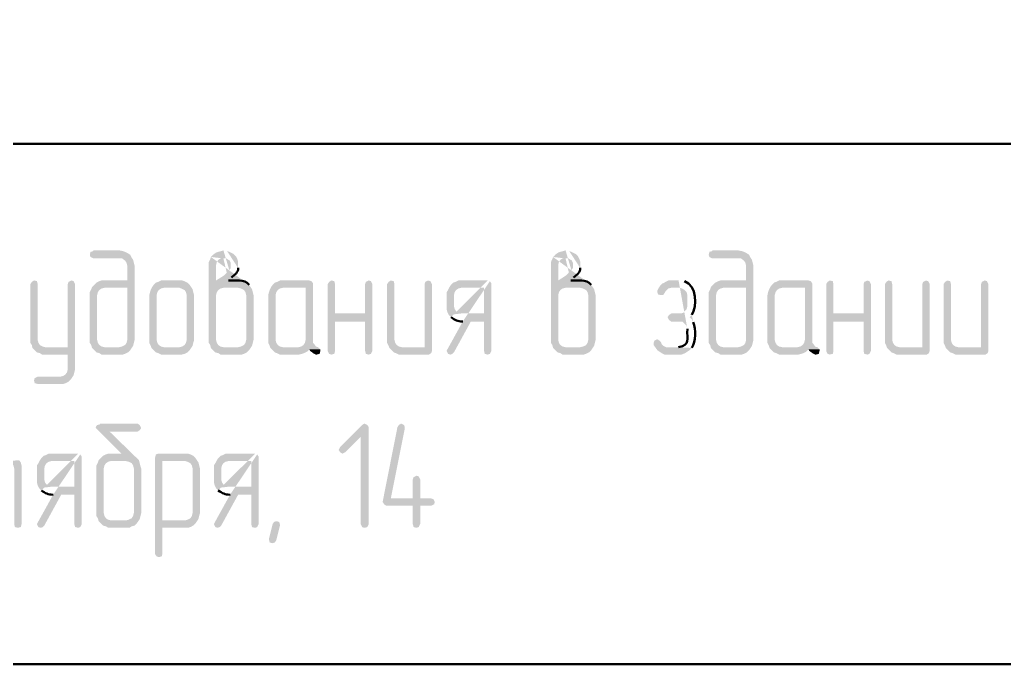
# Model space of a CAD drawing. Header units: millimetres. Extents: x -211 to 10565, y -2293 to 2244.
# Drawn here: x 5412.09 to 5440.47, y -361.25 to -342.67 of the extents above; entities that cross this region are included whole.
import ezdxf

# ---------------------------------------------------------------- set-up
doc = ezdxf.new("R2010")
doc.units = ezdxf.units.MM
doc.layers.add('PDF _Геометрия', color=7, linetype='Continuous')
doc.layers.add('PDF _Сплошная заливка', color=7, linetype='Continuous')

msp = doc.modelspace()

# ---------------------------------------------------------------- hatches: boundary and pattern name
at = {"layer": 'PDF _Сплошная заливка', "transparency": 33554559}
for points in [[(5414.96, -349.319), (5414.22, -349.319), (5414.22, -349.34), (5414.135, -349.362), (5414.114, -349.446), (5414.135, -349.51), (5414.22, -349.552), (5415.045, -349.552), (5415.129, -349.615), (5415.172, -349.679), (5415.193, -349.764), (5415.193, -350.187), (5414.452, -350.187), (5414.389, -350.208), (5414.304, -350.25), (5414.177, -350.377), (5415.193, -350.398), (5415.193, -351.901), (5415.172, -351.985), (5415.129, -352.049), (5415.045, -352.091), (5414.96, -352.112), (5414.537, -352.112), (5414.177, -352.134), (5414.304, -352.261), (5414.389, -352.282), (5414.452, -352.324), (5415.066, -352.324), (5415.129, -352.303), (5415.214, -352.261), (5415.278, -352.197), (5415.362, -352.07), (5415.405, -351.901), (5415.405, -349.764), (5415.362, -349.594), (5415.32, -349.531), (5415.278, -349.446), (5415.214, -349.404), (5415.129, -349.362), (5415.066, -349.34)], [(5432.798, -349.319), (5432.058, -349.319), (5432.058, -349.34), (5431.973, -349.362), (5431.952, -349.446), (5431.973, -349.51), (5432.058, -349.552), (5432.883, -349.552), (5432.968, -349.615), (5433.01, -349.679), (5433.031, -349.764), (5433.031, -350.187), (5432.291, -350.187), (5432.227, -350.208), (5432.142, -350.25), (5432.015, -350.377), (5433.031, -350.398), (5433.031, -351.901), (5433.01, -351.985), (5432.968, -352.049), (5432.883, -352.091), (5432.798, -352.112), (5432.375, -352.112), (5432.015, -352.134), (5432.142, -352.261), (5432.227, -352.282), (5432.291, -352.324), (5432.904, -352.324), (5432.968, -352.303), (5433.052, -352.261), (5433.116, -352.197), (5433.2, -352.07), (5433.243, -351.901), (5433.243, -349.764), (5433.2, -349.594), (5433.158, -349.531), (5433.116, -349.446), (5433.052, -349.404), (5432.968, -349.362), (5432.904, -349.34)], [(5412.506, -350.187), (5412.442, -350.229), (5412.4, -350.293), (5412.4, -351.985), (5412.442, -352.049), (5412.463, -352.134), (5412.823, -352.112), (5412.759, -352.091), (5412.675, -352.049), (5412.633, -351.985), (5412.611, -351.901), (5412.611, -350.293), (5412.59, -350.208)], [(5413.585, -350.187), (5413.5, -350.229), (5413.479, -350.293), (5413.479, -352.112), (5412.823, -352.112), (5412.463, -352.134), (5412.59, -352.261), (5412.675, -352.282), (5412.738, -352.324), (5413.479, -352.324), (5413.479, -352.747), (5413.458, -352.832), (5413.415, -352.895), (5413.352, -352.938), (5413.267, -352.959), (5412.611, -352.959), (5412.527, -353.001), (5412.506, -353.065), (5412.527, -353.149), (5412.611, -353.17), (5413.352, -353.17), (5413.415, -353.149), (5413.5, -353.107), (5413.564, -353.043), (5413.648, -352.917), (5413.691, -352.747), (5413.691, -350.293), (5413.648, -350.208)], [(5416.695, -350.187), (5416.166, -350.187), (5416.082, -350.229), (5416.018, -350.25), (5415.955, -350.314), (5415.912, -350.377), (5416.695, -350.398), (5416.759, -350.42), (5416.843, -350.462), (5416.886, -350.525), (5416.907, -350.61), (5416.907, -351.901), (5416.886, -351.985), (5416.843, -352.049), (5416.78, -352.091), (5416.695, -352.112), (5416.251, -352.112), (5415.891, -352.134), (5416.018, -352.261), (5416.082, -352.282), (5416.166, -352.324), (5416.759, -352.324), (5416.843, -352.303), (5416.928, -352.261), (5416.992, -352.197), (5417.076, -352.07), (5417.119, -351.901), (5417.119, -350.61), (5417.076, -350.441), (5416.992, -350.314), (5416.928, -350.25), (5416.843, -350.208), (5416.78, -350.187)], [(5420.441, -350.187), (5419.594, -350.187), (5419.51, -350.229), (5419.446, -350.25), (5419.383, -350.314), (5419.34, -350.377), (5420.335, -350.398), (5420.335, -351.901), (5420.314, -351.985), (5420.271, -352.049), (5420.208, -352.091), (5420.123, -352.112), (5419.679, -352.112), (5420.695, -352.112), (5420.631, -352.091), (5420.589, -352.028), (5420.547, -351.985), (5420.547, -350.271), (5420.504, -350.208)], [(5421.076, -350.187), (5421.012, -350.229), (5420.97, -350.293), (5420.97, -352.218), (5421.012, -352.303), (5421.076, -352.324), (5421.16, -352.303), (5421.181, -352.218), (5421.181, -351.372), (5422.049, -351.372), (5421.181, -351.139), (5421.181, -350.293), (5421.16, -350.208)], [(5422.155, -350.187), (5422.07, -350.229), (5422.049, -350.293), (5422.049, -351.139), (5421.181, -351.139), (5422.049, -351.372), (5422.049, -352.218), (5422.07, -352.303), (5422.155, -352.324), (5422.218, -352.303), (5422.261, -352.218), (5422.261, -350.293), (5422.218, -350.208)], [(5422.79, -350.187), (5422.726, -350.229), (5422.684, -350.293), (5422.684, -351.985), (5422.726, -352.07), (5422.747, -352.134), (5423.107, -352.112), (5423.022, -352.091), (5422.959, -352.049), (5422.916, -351.985), (5422.895, -351.901), (5422.895, -350.293), (5422.874, -350.208)], [(5423.869, -350.187), (5423.784, -350.229), (5423.763, -350.293), (5423.763, -352.112), (5423.107, -352.112), (5422.747, -352.134), (5422.874, -352.261), (5422.938, -352.282), (5423.022, -352.324), (5423.89, -352.324), (5423.953, -352.282), (5423.975, -352.218), (5423.975, -350.293), (5423.932, -350.208)], [(5434.83, -350.187), (5433.983, -350.187), (5433.899, -350.229), (5433.835, -350.25), (5433.772, -350.314), (5433.729, -350.377), (5434.724, -350.398), (5434.724, -351.901), (5434.703, -351.985), (5434.661, -352.049), (5434.597, -352.091), (5434.512, -352.112), (5434.068, -352.112), (5435.084, -352.112), (5435.02, -352.091), (5434.978, -352.028), (5434.936, -351.985), (5434.936, -350.271), (5434.893, -350.208)], [(5435.443, -350.187), (5435.38, -350.229), (5435.338, -350.293), (5435.338, -352.218), (5435.38, -352.303), (5435.443, -352.324), (5435.528, -352.303), (5435.549, -352.218), (5435.549, -351.372), (5436.417, -351.372), (5435.549, -351.139), (5435.549, -350.293), (5435.528, -350.208)], [(5436.523, -350.187), (5436.438, -350.229), (5436.417, -350.293), (5436.417, -351.139), (5435.549, -351.139), (5436.417, -351.372), (5436.417, -352.218), (5436.438, -352.303), (5436.523, -352.324), (5436.586, -352.303), (5436.628, -352.218), (5436.628, -350.293), (5436.586, -350.208)], [(5437.136, -350.187), (5437.073, -350.229), (5437.03, -350.293), (5437.03, -351.985), (5437.073, -352.07), (5437.094, -352.134), (5437.454, -352.112), (5437.369, -352.091), (5437.306, -352.049), (5437.263, -351.985), (5437.242, -351.901), (5437.242, -350.293), (5437.221, -350.208)], [(5438.215, -350.187), (5438.131, -350.229), (5438.11, -350.293), (5438.11, -352.112), (5437.454, -352.112), (5437.094, -352.134), (5437.221, -352.261), (5437.284, -352.282), (5437.369, -352.324), (5438.237, -352.324), (5438.3, -352.282), (5438.321, -352.218), (5438.321, -350.293), (5438.279, -350.208)], [(5438.829, -350.187), (5438.766, -350.229), (5438.723, -350.293), (5438.723, -351.985), (5438.766, -352.07), (5438.787, -352.134), (5439.147, -352.112), (5439.062, -352.091), (5438.998, -352.049), (5438.956, -351.985), (5438.935, -351.901), (5438.935, -350.293), (5438.914, -350.208)], [(5439.908, -350.187), (5439.824, -350.229), (5439.803, -350.293), (5439.803, -352.112), (5439.147, -352.112), (5438.787, -352.134), (5438.914, -352.261), (5438.977, -352.282), (5439.062, -352.324), (5439.929, -352.324), (5439.993, -352.282), (5440.014, -352.218), (5440.014, -350.293), (5439.972, -350.208)], [(5414.177, -350.377), (5414.156, -350.441), (5414.114, -350.525), (5414.114, -351.985), (5414.156, -352.049), (5414.177, -352.134), (5414.537, -352.112), (5414.452, -352.091), (5414.389, -352.049), (5414.347, -351.985), (5414.325, -351.901), (5414.325, -350.61), (5414.347, -350.525), (5414.389, -350.462), (5414.452, -350.42), (5414.537, -350.398), (5415.193, -350.398)], [(5415.912, -350.377), (5415.87, -350.462), (5415.849, -350.525), (5415.828, -350.61), (5415.828, -351.985), (5415.87, -352.07), (5415.891, -352.134), (5416.251, -352.112), (5416.166, -352.091), (5416.103, -352.049), (5416.061, -351.985), (5416.039, -351.901), (5416.039, -350.61), (5416.061, -350.525), (5416.103, -350.462), (5416.166, -350.42), (5416.251, -350.398), (5416.695, -350.398)], [(5418.748, -350.377), (5418.388, -350.398), (5418.473, -350.42), (5418.557, -350.462), (5418.6, -350.525), (5418.621, -350.61), (5418.621, -351.901), (5418.6, -351.985), (5418.557, -352.049), (5418.473, -352.091), (5418.388, -352.112), (5417.965, -352.112), (5417.605, -352.134), (5417.732, -352.261), (5417.817, -352.282), (5417.88, -352.324), (5418.494, -352.324), (5418.557, -352.303), (5418.642, -352.261), (5418.706, -352.197), (5418.79, -352.07), (5418.833, -351.901), (5418.833, -350.61), (5418.79, -350.441)], [(5419.34, -350.377), (5419.298, -350.462), (5419.277, -350.525), (5419.256, -350.61), (5419.256, -351.985), (5419.298, -352.07), (5419.319, -352.134), (5419.446, -352.261), (5419.51, -352.282), (5419.594, -352.324), (5420.144, -352.324), (5420.229, -352.303), (5420.293, -352.282), (5420.377, -352.239), (5420.441, -352.176), (5420.758, -352.176), (5420.695, -352.112), (5419.679, -352.112), (5419.594, -352.091), (5419.531, -352.049), (5419.489, -351.985), (5419.467, -351.901), (5419.467, -350.61), (5419.489, -350.525), (5419.531, -350.462), (5419.594, -350.42), (5419.679, -350.398), (5420.335, -350.398)], [(5424.482, -350.377), (5424.44, -350.462), (5424.398, -350.525), (5424.398, -351.012), (5424.419, -351.097), (5424.461, -351.181), (5424.821, -351.139), (5424.736, -351.139), (5424.673, -351.076), (5424.63, -351.012), (5424.609, -350.927), (5424.609, -350.61), (5424.63, -350.525), (5424.673, -350.462), (5424.736, -350.42), (5424.821, -350.398), (5425.477, -350.398)], [(5428.609, -350.377), (5428.249, -350.398), (5428.334, -350.42), (5428.418, -350.462), (5428.461, -350.525), (5428.482, -350.61), (5428.482, -351.901), (5428.461, -351.985), (5428.418, -352.049), (5428.334, -352.091), (5428.249, -352.112), (5427.826, -352.112), (5427.466, -352.134), (5427.593, -352.261), (5427.678, -352.282), (5427.741, -352.324), (5428.355, -352.324), (5428.418, -352.303), (5428.503, -352.261), (5428.566, -352.197), (5428.651, -352.07), (5428.693, -351.901), (5428.693, -350.61), (5428.651, -350.441)], [(5430.513, -350.398), (5430.471, -350.483), (5430.471, -350.525), (5430.492, -350.589), (5430.577, -350.61), (5430.64, -350.61), (5430.682, -350.547), (5430.704, -350.504), (5430.788, -350.42), (5430.873, -350.398), (5431.084, -350.398)], [(5432.015, -350.377), (5431.994, -350.441), (5431.952, -350.525), (5431.952, -351.985), (5431.994, -352.049), (5432.015, -352.134), (5432.375, -352.112), (5432.291, -352.091), (5432.227, -352.049), (5432.185, -351.985), (5432.164, -351.901), (5432.164, -350.61), (5432.185, -350.525), (5432.227, -350.462), (5432.291, -350.42), (5432.375, -350.398), (5433.031, -350.398)], [(5433.729, -350.377), (5433.687, -350.462), (5433.666, -350.525), (5433.645, -350.61), (5433.645, -351.985), (5433.687, -352.07), (5433.708, -352.134), (5433.835, -352.261), (5433.899, -352.282), (5433.983, -352.324), (5434.534, -352.324), (5434.618, -352.303), (5434.682, -352.282), (5434.766, -352.239), (5434.83, -352.176), (5435.147, -352.176), (5435.084, -352.112), (5434.068, -352.112), (5433.983, -352.091), (5433.92, -352.049), (5433.878, -351.985), (5433.856, -351.901), (5433.856, -350.61), (5433.878, -350.525), (5433.92, -350.462), (5433.983, -350.42), (5434.068, -350.398), (5434.724, -350.398)], [(5424.863, -351.372), (5424.419, -352.176), (5424.398, -352.218), (5424.44, -352.303), (5424.504, -352.324), (5424.567, -352.303), (5424.609, -352.261), (5425.096, -351.372), (5425.477, -351.372)], [(5430.471, -351.88), (5430.386, -351.922), (5430.365, -351.985), (5430.365, -352.049), (5430.428, -352.134), (5430.767, -352.112), (5430.725, -352.112), (5430.64, -352.07), (5430.598, -352.028), (5430.577, -351.964), (5430.534, -351.922)], [(5420.758, -352.176), (5420.441, -352.176), (5420.462, -352.218), (5420.525, -352.261), (5420.547, -352.282), (5420.631, -352.324), (5420.652, -352.324), (5420.737, -352.303), (5420.758, -352.218)], [(5435.147, -352.176), (5434.83, -352.176), (5434.851, -352.218), (5434.914, -352.261), (5434.936, -352.282), (5435.02, -352.324), (5435.041, -352.324), (5435.126, -352.303), (5435.147, -352.218)], [(5415.489, -354.313), (5414.41, -354.313), (5414.41, -354.334), (5414.325, -354.355), (5414.283, -354.419), (5414.304, -354.461), (5415.024, -355.181), (5414.643, -355.181), (5414.579, -355.202), (5414.495, -355.244), (5414.368, -355.371), (5414.347, -355.435), (5414.304, -355.519), (5414.304, -356.979), (5414.347, -357.043), (5414.368, -357.127), (5414.727, -357.106), (5414.643, -357.085), (5414.579, -357.043), (5414.537, -356.979), (5414.516, -356.895), (5414.516, -355.604), (5414.537, -355.519), (5414.579, -355.456), (5414.643, -355.413), (5414.727, -355.392), (5415.151, -355.392), (5415.532, -355.371), (5415.468, -355.308), (5414.685, -354.546), (5415.489, -354.546), (5415.553, -354.504), (5415.595, -354.44), (5415.553, -354.355)], [(5422.028, -354.313), (5421.964, -354.355), (5421.329, -354.99), (5421.287, -355.075), (5421.329, -355.138), (5421.393, -355.181), (5421.478, -355.138), (5421.922, -354.694), (5422.155, -354.419), (5422.112, -354.355)], [(5422.155, -354.419), (5421.922, -354.694), (5421.922, -357.212), (5421.964, -357.297), (5422.028, -357.318), (5422.112, -357.297), (5422.155, -357.212)], [(5423.086, -354.313), (5423.022, -354.355), (5422.98, -354.419), (5422.557, -356.556), (5422.557, -356.577), (5422.599, -356.641), (5422.663, -356.683), (5423.424, -356.683), (5423.424, -357.212), (5423.446, -357.297), (5423.53, -357.318), (5423.594, -357.297), (5423.636, -357.212), (5423.636, -356.683), (5423.953, -356.683), (5424.038, -356.641), (5424.059, -356.577), (5424.017, -356.493), (5423.953, -356.471), (5422.79, -356.471), (5423.192, -354.461), (5423.192, -354.419), (5423.17, -354.355)], [(5416.865, -355.181), (5416.082, -355.181), (5416.018, -355.202), (5415.997, -355.286), (5415.997, -358.08), (5416.039, -358.143), (5416.103, -358.164), (5416.187, -358.143), (5416.209, -358.058), (5416.209, -357.318), (5416.949, -357.318), (5417.013, -357.297), (5417.097, -357.254), (5417.161, -357.191), (5417.203, -357.127), (5416.209, -357.106), (5416.209, -355.392), (5416.865, -355.392), (5417.203, -355.371), (5417.161, -355.308), (5417.097, -355.244), (5417.013, -355.202), (5416.949, -355.181)], [(5412.082, -355.371), (5411.723, -355.392), (5411.807, -355.413), (5411.871, -355.456), (5411.913, -355.519), (5411.934, -355.604), (5411.934, -357.212), (5411.955, -357.297), (5412.04, -357.318), (5412.125, -357.297), (5412.146, -357.212), (5412.146, -355.519), (5412.125, -355.435)], [(5412.675, -355.371), (5412.633, -355.456), (5412.59, -355.519), (5412.59, -356.006), (5412.611, -356.091), (5412.654, -356.175), (5413.013, -356.133), (5412.929, -356.133), (5412.865, -356.069), (5412.823, -356.006), (5412.802, -355.921), (5412.802, -355.604), (5412.823, -355.519), (5412.865, -355.456), (5412.929, -355.413), (5413.013, -355.392), (5413.669, -355.392)], [(5415.532, -355.371), (5415.151, -355.392), (5415.235, -355.413), (5415.32, -355.456), (5415.362, -355.519), (5415.383, -355.604), (5415.383, -356.895), (5415.362, -356.979), (5415.32, -357.043), (5415.235, -357.085), (5415.151, -357.106), (5414.727, -357.106), (5414.368, -357.127), (5414.495, -357.254), (5414.579, -357.276), (5414.643, -357.318), (5415.256, -357.318), (5415.32, -357.276), (5415.405, -357.254), (5415.468, -357.191), (5415.553, -357.064), (5415.595, -356.895), (5415.595, -355.604), (5415.574, -355.54), (5415.553, -355.456)], [(5417.203, -355.371), (5416.865, -355.392), (5416.928, -355.413), (5417.013, -355.456), (5417.055, -355.519), (5417.076, -355.604), (5417.076, -356.895), (5417.055, -356.979), (5417.013, -357.043), (5416.928, -357.085), (5416.865, -357.106), (5416.209, -357.106), (5417.203, -357.127), (5417.245, -357.064), (5417.288, -356.895), (5417.288, -355.604), (5417.245, -355.435)], [(5417.775, -355.371), (5417.732, -355.456), (5417.69, -355.519), (5417.69, -356.006), (5417.711, -356.091), (5417.753, -356.175), (5418.113, -356.133), (5418.028, -356.133), (5417.965, -356.069), (5417.923, -356.006), (5417.901, -355.921), (5417.901, -355.604), (5417.923, -355.519), (5417.965, -355.456), (5418.028, -355.413), (5418.113, -355.392), (5418.769, -355.392)], [(5423.53, -355.815), (5423.446, -355.858), (5423.424, -355.921), (5423.424, -356.471), (5422.79, -356.471), (5423.636, -356.471), (5423.636, -355.921), (5423.594, -355.837)], [(5413.056, -356.366), (5412.611, -357.17), (5412.59, -357.212), (5412.633, -357.297), (5412.696, -357.318), (5412.759, -357.297), (5412.802, -357.254), (5413.288, -356.366), (5413.669, -356.366)], [(5418.155, -356.366), (5417.711, -357.17), (5417.69, -357.212), (5417.732, -357.297), (5417.796, -357.318), (5417.859, -357.297), (5417.901, -357.254), (5418.388, -356.366), (5418.769, -356.366)], [(5419.594, -357.254), (5419.594, -357.233), (5419.573, -357.149), (5419.489, -357.127), (5419.425, -357.149), (5419.383, -357.212), (5419.277, -357.635), (5419.277, -357.656), (5419.298, -357.741), (5419.383, -357.762), (5419.446, -357.741), (5419.489, -357.678)]]:
    msp.add_hatch(color=256, dxfattribs=at).paths.add_polyline_path(points)
h = msp.add_hatch(color=256, dxfattribs=at)
h.paths.add_polyline_path([(5417.965, -349.319), (5417.901, -349.34), (5417.817, -349.362), (5417.753, -349.383), (5417.669, -349.446), (5417.605, -349.51), (5417.965, -349.552), (5418.05, -349.552), (5418.113, -349.594), (5418.134, -349.594), (5418.177, -349.679), (5418.177, -349.827), (5418.134, -349.891), (5417.986, -350.039), (5417.923, -350.081), (5417.753, -350.187), (5418.113, -350.187), (5418.198, -350.102)], flags=0)
h.paths.add_polyline_path([(5418.388, -349.827), (5418.388, -349.637), (5418.367, -349.573), (5418.325, -349.489), (5418.261, -349.425), (5418.134, -349.362), (5418.071, -349.34)], flags=0)
h = msp.add_hatch(color=256, dxfattribs=at)
h.paths.add_polyline_path([(5427.826, -349.319), (5427.762, -349.34), (5427.678, -349.362), (5427.614, -349.383), (5427.529, -349.446), (5427.466, -349.51), (5427.826, -349.552), (5427.91, -349.552), (5427.974, -349.594), (5427.995, -349.594), (5428.037, -349.679), (5428.037, -349.827), (5427.995, -349.891), (5427.847, -350.039), (5427.783, -350.081), (5427.614, -350.187), (5427.974, -350.187), (5428.058, -350.102)], flags=0)
h.paths.add_polyline_path([(5428.249, -349.827), (5428.249, -349.637), (5428.228, -349.573), (5428.185, -349.489), (5428.122, -349.425), (5428.08, -349.404), (5427.995, -349.362), (5427.932, -349.34)], flags=0)
h = msp.add_hatch(color=256, dxfattribs=at)
h.paths.add_polyline_path([(5417.605, -349.51), (5417.584, -349.573), (5417.542, -349.658), (5417.542, -351.985), (5417.584, -352.049), (5417.605, -352.134), (5417.965, -352.112), (5417.88, -352.091), (5417.817, -352.049), (5417.775, -351.985), (5417.753, -351.901), (5417.753, -350.61), (5417.775, -350.525), (5417.817, -350.462), (5417.88, -350.42), (5417.965, -350.398), (5418.388, -350.398), (5418.748, -350.377), (5418.706, -350.314)], flags=0)
h.paths.add_polyline_path([(5418.113, -350.187), (5417.753, -350.187), (5417.753, -349.742), (5417.775, -349.658), (5417.817, -349.594), (5417.88, -349.552), (5417.965, -349.552)], flags=0)
h = msp.add_hatch(color=256, dxfattribs=at)
h.paths.add_polyline_path([(5427.466, -349.51), (5427.445, -349.573), (5427.403, -349.658), (5427.403, -351.985), (5427.445, -352.049), (5427.466, -352.134), (5427.826, -352.112), (5427.741, -352.091), (5427.678, -352.049), (5427.635, -351.985), (5427.614, -351.901), (5427.614, -350.61), (5427.635, -350.525), (5427.678, -350.462), (5427.741, -350.42), (5427.826, -350.398), (5428.249, -350.398), (5428.609, -350.377), (5428.566, -350.314)], flags=0)
h.paths.add_polyline_path([(5427.974, -350.187), (5427.614, -350.187), (5427.614, -349.742), (5427.635, -349.658), (5427.678, -349.594), (5427.741, -349.552), (5427.826, -349.552)], flags=0)
h = msp.add_hatch(color=256, dxfattribs=at)
h.paths.add_polyline_path([(5425.583, -350.187), (5424.736, -350.187), (5424.652, -350.229), (5424.588, -350.25), (5424.525, -350.314), (5424.482, -350.377), (5425.477, -350.398), (5425.477, -351.139), (5424.821, -351.139), (5424.461, -351.181), (5424.525, -351.245)], flags=0)
h.paths.add_polyline_path([(5424.863, -351.372), (5425.477, -351.372), (5425.477, -352.218), (5425.498, -352.303), (5425.583, -352.324), (5425.646, -352.303), (5425.689, -352.218), (5425.689, -350.271), (5425.646, -350.208)], flags=0)
h = msp.add_hatch(color=256, dxfattribs=at)
h.paths.add_polyline_path([(5431.084, -350.187), (5430.788, -350.187), (5430.704, -350.229), (5430.64, -350.271), (5430.619, -350.271), (5430.555, -350.335), (5430.513, -350.398), (5431.106, -350.398), (5431.19, -350.42), (5431.254, -350.462), (5431.317, -350.525), (5431.338, -350.61), (5431.338, -350.927), (5431.317, -351.012), (5431.254, -351.076), (5431.254, -351.097), (5431.169, -351.139), (5430.873, -351.139), (5430.809, -351.181), (5430.767, -351.245), (5430.809, -351.329), (5430.873, -351.372), (5431.19, -351.372), (5431.317, -351.499), (5431.338, -351.583)], flags=0)
h.paths.add_polyline_path([(5431.084, -352.112), (5430.767, -352.112), (5430.428, -352.134), (5430.471, -352.197), (5430.598, -352.282), (5430.682, -352.324), (5431.169, -352.324), (5431.275, -352.282), (5431.402, -352.197), (5431.465, -352.134)], flags=0)
h.paths.add_polyline_path([(5431.508, -351.393), (5431.465, -351.308), (5431.402, -351.245), (5431.465, -351.181)], flags=0)
h.paths.add_polyline_path([(5431.254, -350.208), (5431.169, -350.187)], flags=0)
h = msp.add_hatch(color=256, dxfattribs=at)
h.paths.add_polyline_path([(5413.775, -355.181), (5412.929, -355.181), (5412.844, -355.223), (5412.781, -355.244), (5412.717, -355.308), (5412.675, -355.371), (5413.669, -355.392), (5413.669, -356.133), (5413.013, -356.133), (5412.654, -356.175), (5412.717, -356.239)], flags=0)
h.paths.add_polyline_path([(5413.056, -356.366), (5413.669, -356.366), (5413.669, -357.212), (5413.691, -357.297), (5413.775, -357.318), (5413.839, -357.297), (5413.881, -357.212), (5413.881, -355.265), (5413.839, -355.202)], flags=0)
h = msp.add_hatch(color=256, dxfattribs=at)
h.paths.add_polyline_path([(5418.875, -355.181), (5418.028, -355.181), (5417.944, -355.223), (5417.88, -355.244), (5417.817, -355.308), (5417.775, -355.371), (5418.769, -355.392), (5418.769, -356.133), (5418.113, -356.133), (5417.753, -356.175), (5417.817, -356.239)], flags=0)
h.paths.add_polyline_path([(5418.155, -356.366), (5418.769, -356.366), (5418.769, -357.212), (5418.79, -357.297), (5418.875, -357.318), (5418.938, -357.297), (5418.981, -357.212), (5418.981, -355.265), (5418.938, -355.202)], flags=0)

# ---------------------------------------------------------------- linework, layer by layer
at = {"layer": 'PDF _Геометрия', "lineweight": 50}
for points in [[(5097.067, -361.254), (5097.067, -74.34), (5492.132, -74.34), (5492.132, -361.254)], [(5307.19, -361.254), (5307.19, -306.279), (5492.132, -306.279), (5492.132, -361.254)]]:
    msp.add_lwpolyline(points, close=True, dxfattribs=at)
msp.add_lwpolyline([(5372.174, -346.251), (5492.132, -346.251)], dxfattribs=at)
for points in [[(5418.198, -350.102), (5418.274, -350.028), (5418.407, -349.953), (5418.388, -349.827)], [(5428.058, -350.102), (5428.135, -350.028), (5428.268, -349.953), (5428.249, -349.827)], [(5418.706, -350.314), (5418.553, -350.114), (5418.325, -350.214), (5418.113, -350.187)], [(5428.566, -350.314), (5428.414, -350.114), (5428.185, -350.214), (5427.974, -350.187)], [(5431.465, -351.181), (5431.627, -350.924), (5431.618, -350.344), (5431.254, -350.208)], [(5424.525, -351.245), (5424.638, -351.332), (5424.717, -351.363), (5424.863, -351.372)], [(5431.338, -351.583), (5431.32, -351.899), (5431.427, -352.037), (5431.084, -352.112)], [(5431.465, -352.134), (5431.589, -351.935), (5431.587, -351.606), (5431.508, -351.393)], [(5412.717, -356.239), (5412.83, -356.326), (5412.909, -356.357), (5413.056, -356.366)], [(5417.817, -356.239), (5417.93, -356.326), (5418.009, -356.357), (5418.155, -356.366)]]:
    msp.add_open_spline(points, degree=3, dxfattribs=at)

doc.saveas('drawing.dxf')
